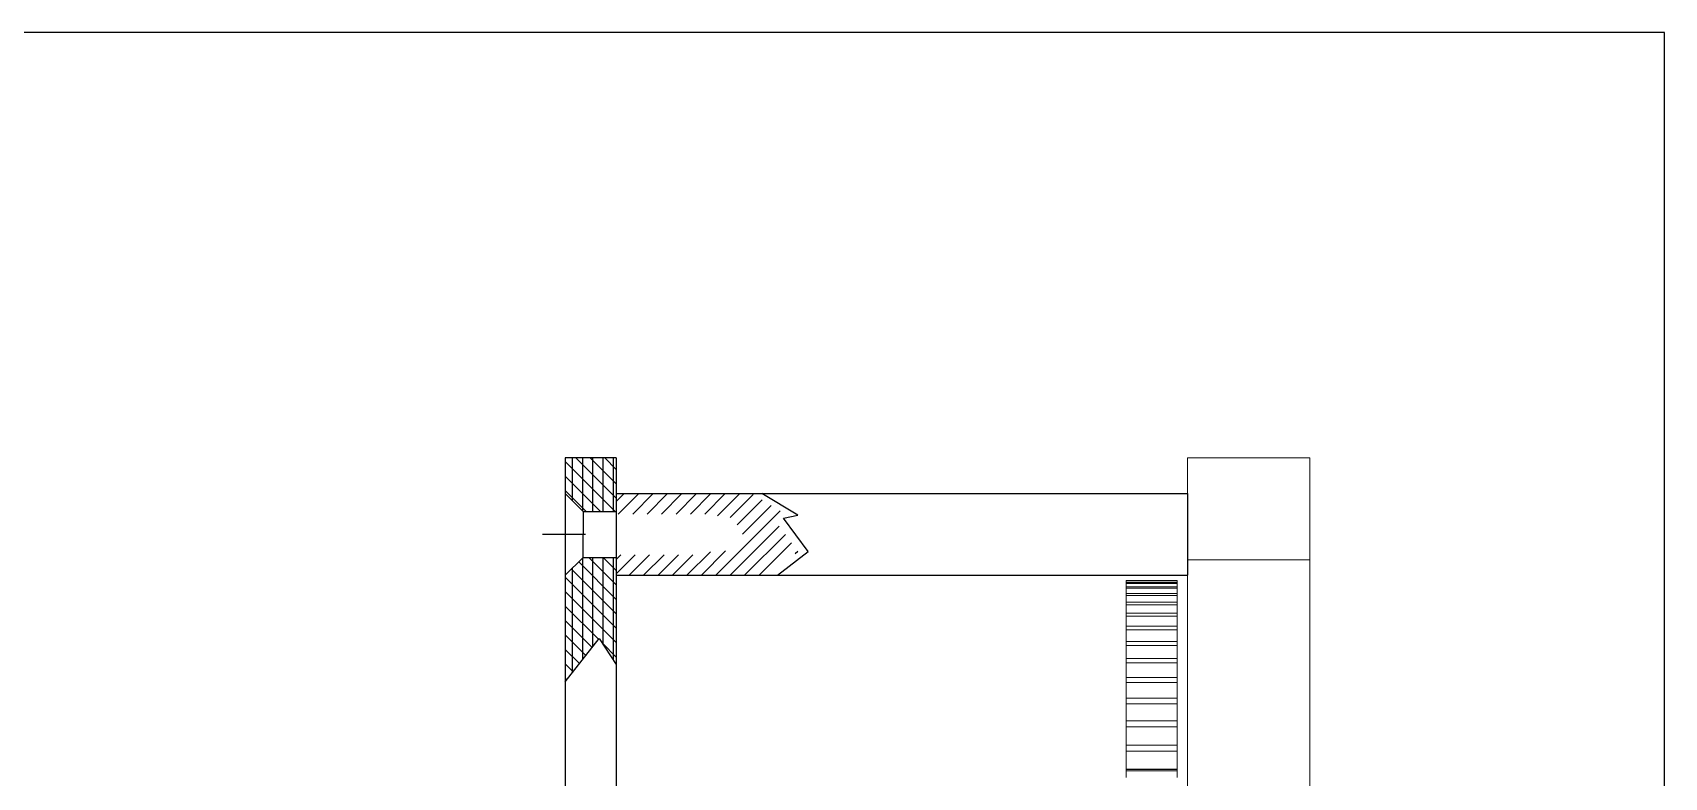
# Model space of a CAD drawing. Header units: millimetres. Extents: x 278858 to 279223, y 218711 to 219074.
# Drawn here: x 279062.9 to 279222.9, y 219001.5 to 219074.5 of the extents above; entities that cross this region are included whole.
import ezdxf

# ---------------------------------------------------------------- set-up
doc = ezdxf.new("R2010")
doc.units = ezdxf.units.MM
doc.header["$LTSCALE"] = 2
doc.linetypes.add('CENTER', pattern=[50.8, 31.75, -6.35, 6.35, -6.35])
for name, color, linetype, lineweight in [('AM_4', 3, 'Continuous', 25), ('AM_8', 1, 'Continuous', 25), ('AM_9', 251, 'Continuous', 15), ('asse1', 1, 'CENTER', 25)]:
    doc.layers.add(name, color=color, linetype=linetype, lineweight=lineweight)

msp = doc.modelspace()

# ---------------------------------------------------------------- hatches: boundary and pattern name
at = {"layer": 'AM_8'}
h = msp.add_hatch(dxfattribs=at)
h.set_pattern_fill('_USER', color=256, angle=135, style=0, pattern_type=0)
h.set_pattern_definition([(135, (-53743.1518, -3872.5628), (-0.7071067812, -0.7071067812), [])])
h.paths.add_polyline_path([(279120.13, 218776.07), (279118.46, 218773.5), (279115.13, 218777.78), (279115.13, 218767.33), (279116.88, 218765.58), (279120.13, 218765.58)])
h.paths.add_polyline_path([(279120.13, 218761.08), (279116.88, 218761.08), (279115.13, 218759.33), (279115.13, 218755.83), (279120.13, 218755.83)])
h.paths.add_polyline_path([(279120.13, 219032.83), (279115.13, 219032.83), (279115.13, 219029.33), (279116.88, 219027.58), (279120.13, 219027.58)])
h.paths.add_polyline_path([(279115.13, 219010.88), (279118.46, 219015.15), (279120.13, 219012.59), (279120.13, 219023.08), (279116.88, 219023.08), (279115.13, 219021.33)])
h = msp.add_hatch(dxfattribs=at)
h.set_pattern_fill('_USER', color=256, angle=90, style=0, pattern_type=0)
h.set_pattern_definition([(90, (-53743.1518, -3872.5628), (-1, 6e-17), [])])
h.paths.add_polyline_path([(279120.13, 219032.83), (279115.13, 219032.83), (279115.13, 219029.33), (279116.88, 219027.58), (279120.13, 219027.58)])
h.paths.add_polyline_path([(279120.13, 219023.08), (279116.88, 219023.08), (279115.13, 219021.33), (279115.13, 219010.88), (279118.46, 219015.15), (279120.13, 219012.59)])
h = msp.add_hatch(dxfattribs=at)
h.set_pattern_fill('_USER', color=256, angle=45, style=0, pattern_type=0)
h.set_pattern_definition([(45, (-53743.1518, -3872.5628), (-0.7071067812, 0.7071067812), [])])
h.paths.add_polyline_path([(279120.13, 219029.33), (279120.13, 219027.43), (279120.19, 219027.33), (279128.8, 219027.33), (279131.6, 219026.95), (279132.54, 219025.33), (279131.6, 219023.71), (279129.5, 219023.71), (279128.8, 219023.33), (279120.19, 219023.33), (279120.13, 219023.23), (279120.13, 219021.33), (279134.95, 219021.33), (279137.94, 219023.67), (279135.51, 219026.91), (279136.94, 219027.22), (279133.39, 219029.33)])

# ---------------------------------------------------------------- linework, layer by layer
for p, q in [((279115.13, 219032.83), (279115.13, 218755.83)), ((279120.13, 219032.83), (279115.13, 219032.83)), ((279120.13, 219032.83), (279120.13, 218755.83)), ((279115.13, 219029.33), (279116.88, 219027.58)), ((279120.13, 219029.33), (279176.13, 219029.33)), ((279176.13, 219029.33), (279176.13, 219021.33)), ((279116.88, 219027.58), (279120.13, 219027.58)), ((279116.88, 219027.58), (279116.88, 219025.33)), ((279116.88, 219023.08), (279116.88, 219025.33)), ((279115.13, 219021.33), (279116.88, 219023.08)), ((279116.88, 219023.08), (279120.13, 219023.08)), ((279120.13, 219021.33), (279176.13, 219021.33)), ((279133.64, 219021.33), (279135.95, 219021.33))]:
    msp.add_line(p, q)
msp.add_lwpolyline([(279222.87, 219074.48), (278858.1, 219074.48), (278858.1, 218711.1), (279222.87, 218711.1)], close=True)
at = {"layer": 'AM_4'}
for p, q in [((279137.94, 219027.22), (279134.39, 219029.33)), ((279136.51, 219026.91), (279137.94, 219027.22)), ((279138.94, 219023.67), (279136.51, 219026.91)), ((279135.95, 219021.33), (279138.94, 219023.67)), ((279115.13, 219010.88), (279118.46, 219015.15)), ((279118.46, 219015.15), (279120.13, 219012.59))]:
    msp.add_line(p, q, dxfattribs=at)
at = {"layer": 'AM_9'}
for p, q in [((279188.13, 219032.83), (279176.13, 219032.83)), ((279176.13, 219032.83), (279176.13, 219022.83)), ((279188.13, 219022.83), (279188.13, 219032.83)), ((279176.13, 219022.83), (279188.13, 219022.83)), ((279176.13, 219022.83), (279176.13, 218765.83)), ((279188.13, 219022.83), (279188.13, 218765.83)), ((279170.13, 219020.81), (279170.13, 219020.78)), ((279170.13, 219020.81), (279175.13, 219020.81)), ((279170.13, 219020.73), (279170.13, 219020.78)), ((279170.13, 219020.78), (279175.13, 219020.78)), ((279170.13, 219020.67), (279170.13, 219020.73)), ((279170.13, 219020.62), (279170.13, 219020.67)), ((279170.13, 219020.62), (279170.13, 219020.53)), ((279170.13, 219020.62), (279175.13, 219020.62)), ((279170.13, 219020.47), (279170.13, 219020.53)), ((279170.13, 219020.53), (279175.13, 219020.53)), ((279170.13, 219020.41), (279170.13, 219020.47)), ((279170.13, 219020.36), (279170.13, 219020.41)), ((279170.13, 219020.3), (279170.13, 219020.36)), ((279170.13, 219020.24), (279170.13, 219020.3)), ((279170.13, 219020.2), (279170.13, 219020.24)), ((279175.13, 219020.78), (279175.13, 219020.81)), ((279175.13, 219020.78), (279175.13, 219020.73)), ((279175.13, 219020.73), (279175.13, 219020.67)), ((279175.13, 219020.67), (279175.13, 219020.62)), ((279175.13, 219020.53), (279175.13, 219020.62)), ((279175.13, 219020.53), (279175.13, 219020.47)), ((279175.13, 219020.47), (279175.13, 219020.41)), ((279175.13, 219020.41), (279175.13, 219020.36)), ((279175.13, 219020.36), (279175.13, 219020.3)), ((279175.13, 219020.3), (279175.13, 219020.24)), ((279175.13, 219020.24), (279175.13, 219020.2)), ((279170.13, 219020.2), (279170.13, 219020.06)), ((279170.13, 219020.2), (279175.13, 219020.2)), ((279170.13, 219020), (279170.13, 219020.06)), ((279170.13, 219020.06), (279175.13, 219020.06)), ((279170.13, 219019.94), (279170.13, 219020)), ((279170.13, 219019.88), (279170.13, 219019.94)), ((279170.13, 219019.82), (279170.13, 219019.88)), ((279170.13, 219019.76), (279170.13, 219019.82)), ((279170.13, 219019.7), (279170.13, 219019.76)), ((279170.13, 219019.65), (279170.13, 219019.7)), ((279170.13, 219019.59), (279170.13, 219019.65)), ((279170.13, 219019.56), (279170.13, 219019.59)), ((279170.13, 219019.56), (279170.13, 219019.36)), ((279170.13, 219019.56), (279175.13, 219019.56)), ((279170.13, 219019.3), (279170.13, 219019.36)), ((279170.13, 219019.36), (279175.13, 219019.36)), ((279170.13, 219019.24), (279170.13, 219019.3)), ((279170.13, 219019.18), (279170.13, 219019.24)), ((279170.13, 219019.12), (279170.13, 219019.18)), ((279170.13, 219019.06), (279170.13, 219019.12)), ((279170.13, 219019), (279170.13, 219019.06)), ((279170.13, 219018.95), (279170.13, 219019)), ((279170.13, 219018.89), (279170.13, 219018.95)), ((279170.13, 219018.83), (279170.13, 219018.89)), ((279170.13, 219018.77), (279170.13, 219018.83)), ((279170.13, 219018.72), (279170.13, 219018.77)), ((279170.13, 219018.7), (279170.13, 219018.72)), ((279170.13, 219018.7), (279170.13, 219018.45)), ((279170.13, 219018.7), (279175.13, 219018.7)), ((279175.13, 219020.06), (279175.13, 219020.2)), ((279175.13, 219020.06), (279175.13, 219020)), ((279175.13, 219020), (279175.13, 219019.94)), ((279175.13, 219019.94), (279175.13, 219019.88)), ((279175.13, 219019.88), (279175.13, 219019.82)), ((279175.13, 219019.82), (279175.13, 219019.76)), ((279175.13, 219019.76), (279175.13, 219019.7)), ((279175.13, 219019.7), (279175.13, 219019.65)), ((279175.13, 219019.65), (279175.13, 219019.59)), ((279175.13, 219019.59), (279175.13, 219019.56)), ((279175.13, 219019.36), (279175.13, 219019.56)), ((279175.13, 219019.36), (279175.13, 219019.3)), ((279175.13, 219019.3), (279175.13, 219019.24)), ((279175.13, 219019.24), (279175.13, 219019.18)), ((279175.13, 219019.18), (279175.13, 219019.12)), ((279175.13, 219019.12), (279175.13, 219019.06)), ((279175.13, 219019.06), (279175.13, 219019)), ((279175.13, 219019), (279175.13, 219018.95)), ((279175.13, 219018.95), (279175.13, 219018.89)), ((279175.13, 219018.89), (279175.13, 219018.83)), ((279175.13, 219018.83), (279175.13, 219018.77)), ((279175.13, 219018.77), (279175.13, 219018.72)), ((279175.13, 219018.72), (279175.13, 219018.7)), ((279175.13, 219018.45), (279175.13, 219018.7)), ((279170.13, 219018.39), (279170.13, 219018.45)), ((279170.13, 219018.45), (279175.13, 219018.45)), ((279170.13, 219018.33), (279170.13, 219018.39)), ((279170.13, 219018.27), (279170.13, 219018.33)), ((279170.13, 219018.21), (279170.13, 219018.27)), ((279170.13, 219018.15), (279170.13, 219018.21)), ((279170.13, 219018.09), (279170.13, 219018.15)), ((279170.13, 219018.03), (279170.13, 219018.09)), ((279170.13, 219017.97), (279170.13, 219018.03)), ((279170.13, 219017.92), (279170.13, 219017.97)), ((279170.13, 219017.86), (279170.13, 219017.92)), ((279170.13, 219017.8), (279170.13, 219017.86)), ((279170.13, 219017.75), (279170.13, 219017.8)), ((279170.13, 219017.69), (279170.13, 219017.75)), ((279170.13, 219017.63), (279170.13, 219017.69)), ((279170.13, 219017.63), (279170.13, 219017.33)), ((279170.13, 219017.63), (279175.13, 219017.63)), ((279170.13, 219017.63), (279170.13, 219017.63)), ((279170.13, 219017.27), (279170.13, 219017.33)), ((279170.13, 219017.33), (279175.13, 219017.33)), ((279170.13, 219017.2), (279170.13, 219017.27)), ((279170.13, 219017.14), (279170.13, 219017.2)), ((279170.13, 219017.08), (279170.13, 219017.14)), ((279170.13, 219017.02), (279170.13, 219017.08)), ((279170.13, 219016.96), (279170.13, 219017.02)), ((279175.13, 219018.45), (279175.13, 219018.39)), ((279175.13, 219018.39), (279175.13, 219018.33)), ((279175.13, 219018.33), (279175.13, 219018.27)), ((279175.13, 219018.27), (279175.13, 219018.21)), ((279175.13, 219018.21), (279175.13, 219018.15)), ((279175.13, 219018.15), (279175.13, 219018.09)), ((279175.13, 219018.09), (279175.13, 219018.03)), ((279175.13, 219018.03), (279175.13, 219017.97)), ((279175.13, 219017.97), (279175.13, 219017.92)), ((279175.13, 219017.92), (279175.13, 219017.86)), ((279175.13, 219017.86), (279175.13, 219017.8)), ((279175.13, 219017.8), (279175.13, 219017.75)), ((279175.13, 219017.75), (279175.13, 219017.69)), ((279175.13, 219017.69), (279175.13, 219017.63)), ((279175.13, 219017.33), (279175.13, 219017.63)), ((279175.13, 219017.63), (279175.13, 219017.63)), ((279175.13, 219017.33), (279175.13, 219017.27)), ((279175.13, 219017.27), (279175.13, 219017.2)), ((279175.13, 219017.2), (279175.13, 219017.14)), ((279175.13, 219017.14), (279175.13, 219017.08)), ((279175.13, 219017.08), (279175.13, 219017.02)), ((279175.13, 219017.02), (279175.13, 219016.96)), ((279170.13, 219016.91), (279170.13, 219016.96)), ((279170.13, 219016.85), (279170.13, 219016.91)), ((279170.13, 219016.79), (279170.13, 219016.85)), ((279170.13, 219016.73), (279170.13, 219016.79)), ((279170.13, 219016.68), (279170.13, 219016.73)), ((279170.13, 219016.62), (279170.13, 219016.68)), ((279170.13, 219016.56), (279170.13, 219016.62)), ((279170.13, 219016.51), (279170.13, 219016.56)), ((279170.13, 219016.45), (279170.13, 219016.51)), ((279170.13, 219016.4), (279170.13, 219016.45)), ((279170.13, 219016.35), (279170.13, 219016.4)), ((279170.13, 219016.35), (279170.13, 219016)), ((279170.13, 219016.35), (279175.13, 219016.35)), ((279170.13, 219015.93), (279170.13, 219016)), ((279170.13, 219016), (279175.13, 219016)), ((279170.13, 219015.87), (279170.13, 219015.93)), ((279170.13, 219015.81), (279170.13, 219015.87)), ((279170.13, 219015.75), (279170.13, 219015.81)), ((279170.13, 219015.69), (279170.13, 219015.75)), ((279170.13, 219015.63), (279170.13, 219015.69)), ((279170.13, 219015.57), (279170.13, 219015.63)), ((279170.13, 219015.52), (279170.13, 219015.57)), ((279170.13, 219015.46), (279170.13, 219015.52)), ((279170.13, 219015.4), (279170.13, 219015.46)), ((279175.13, 219016.96), (279175.13, 219016.91)), ((279175.13, 219016.91), (279175.13, 219016.85)), ((279175.13, 219016.85), (279175.13, 219016.79)), ((279175.13, 219016.79), (279175.13, 219016.73)), ((279175.13, 219016.73), (279175.13, 219016.68)), ((279175.13, 219016.68), (279175.13, 219016.62)), ((279175.13, 219016.62), (279175.13, 219016.56)), ((279175.13, 219016.56), (279175.13, 219016.51)), ((279175.13, 219016.51), (279175.13, 219016.45)), ((279175.13, 219016.45), (279175.13, 219016.4)), ((279175.13, 219016.4), (279175.13, 219016.35)), ((279175.13, 219016), (279175.13, 219016.35)), ((279175.13, 219016), (279175.13, 219015.93)), ((279175.13, 219015.93), (279175.13, 219015.87)), ((279175.13, 219015.87), (279175.13, 219015.81)), ((279175.13, 219015.81), (279175.13, 219015.75)), ((279175.13, 219015.75), (279175.13, 219015.69)), ((279175.13, 219015.69), (279175.13, 219015.63)), ((279175.13, 219015.63), (279175.13, 219015.57)), ((279175.13, 219015.57), (279175.13, 219015.52)), ((279175.13, 219015.52), (279175.13, 219015.46)), ((279175.13, 219015.46), (279175.13, 219015.4)), ((279170.13, 219015.35), (279170.13, 219015.4)), ((279170.13, 219015.29), (279170.13, 219015.35)), ((279170.13, 219015.23), (279170.13, 219015.29)), ((279170.13, 219015.18), (279170.13, 219015.23)), ((279170.13, 219015.13), (279170.13, 219015.18)), ((279170.13, 219015.07), (279170.13, 219015.13)), ((279170.13, 219015.02), (279170.13, 219015.07)), ((279170.13, 219014.96), (279170.13, 219015.02)), ((279170.13, 219014.91), (279170.13, 219014.96)), ((279170.13, 219014.86), (279170.13, 219014.91)), ((279170.13, 219014.86), (279170.13, 219014.46)), ((279170.13, 219014.86), (279175.13, 219014.86)), ((279170.13, 219014.4), (279170.13, 219014.46)), ((279170.13, 219014.46), (279175.13, 219014.46)), ((279170.13, 219014.34), (279170.13, 219014.4)), ((279170.13, 219014.28), (279170.13, 219014.34)), ((279170.13, 219014.22), (279170.13, 219014.28)), ((279170.13, 219014.16), (279170.13, 219014.22)), ((279170.13, 219014.1), (279170.13, 219014.16)), ((279170.13, 219014.05), (279170.13, 219014.1)), ((279170.13, 219013.99), (279170.13, 219014.05)), ((279170.13, 219013.93), (279170.13, 219013.99)), ((279170.13, 219013.87), (279170.13, 219013.93)), ((279170.13, 219013.82), (279170.13, 219013.87)), ((279170.13, 219013.76), (279170.13, 219013.82)), ((279175.13, 219015.4), (279175.13, 219015.35)), ((279175.13, 219015.35), (279175.13, 219015.29)), ((279175.13, 219015.29), (279175.13, 219015.23)), ((279175.13, 219015.23), (279175.13, 219015.18)), ((279175.13, 219015.18), (279175.13, 219015.13)), ((279175.13, 219015.13), (279175.13, 219015.07)), ((279175.13, 219015.07), (279175.13, 219015.02)), ((279175.13, 219015.02), (279175.13, 219014.96)), ((279175.13, 219014.96), (279175.13, 219014.91)), ((279175.13, 219014.91), (279175.13, 219014.86)), ((279175.13, 219014.46), (279175.13, 219014.86)), ((279175.13, 219014.46), (279175.13, 219014.4)), ((279175.13, 219014.4), (279175.13, 219014.34)), ((279175.13, 219014.34), (279175.13, 219014.28)), ((279175.13, 219014.28), (279175.13, 219014.22)), ((279175.13, 219014.22), (279175.13, 219014.16)), ((279175.13, 219014.16), (279175.13, 219014.1)), ((279175.13, 219014.1), (279175.13, 219014.05)), ((279175.13, 219014.05), (279175.13, 219013.99)), ((279175.13, 219013.99), (279175.13, 219013.93)), ((279175.13, 219013.93), (279175.13, 219013.87)), ((279175.13, 219013.87), (279175.13, 219013.82)), ((279175.13, 219013.82), (279175.13, 219013.76)), ((279170.13, 219013.71), (279170.13, 219013.76)), ((279170.13, 219013.65), (279170.13, 219013.71)), ((279170.13, 219013.6), (279170.13, 219013.65)), ((279170.13, 219013.55), (279170.13, 219013.6)), ((279170.13, 219013.49), (279170.13, 219013.55)), ((279170.13, 219013.44), (279170.13, 219013.49)), ((279170.13, 219013.39), (279170.13, 219013.44)), ((279170.13, 219013.34), (279170.13, 219013.39)), ((279170.13, 219013.29), (279170.13, 219013.34)), ((279170.13, 219013.24), (279170.13, 219013.29)), ((279170.13, 219013.19), (279170.13, 219013.24)), ((279170.13, 219013.19), (279170.13, 219012.74)), ((279170.13, 219013.19), (279175.13, 219013.19)), ((279170.13, 219013.19), (279170.13, 219013.19)), ((279170.13, 219012.68), (279170.13, 219012.74)), ((279170.13, 219012.74), (279175.13, 219012.74)), ((279170.13, 219012.62), (279170.13, 219012.68)), ((279170.13, 219012.56), (279170.13, 219012.62)), ((279170.13, 219012.5), (279170.13, 219012.56)), ((279170.13, 219012.44), (279170.13, 219012.5)), ((279170.13, 219012.38), (279170.13, 219012.44)), ((279170.13, 219012.33), (279170.13, 219012.38)), ((279170.13, 219012.27), (279170.13, 219012.33)), ((279170.13, 219012.21), (279170.13, 219012.27)), ((279170.13, 219012.16), (279170.13, 219012.21)), ((279175.13, 219013.76), (279175.13, 219013.71)), ((279175.13, 219013.71), (279175.13, 219013.65)), ((279175.13, 219013.65), (279175.13, 219013.6)), ((279175.13, 219013.6), (279175.13, 219013.55)), ((279175.13, 219013.55), (279175.13, 219013.49)), ((279175.13, 219013.49), (279175.13, 219013.44)), ((279175.13, 219013.44), (279175.13, 219013.39)), ((279175.13, 219013.39), (279175.13, 219013.34)), ((279175.13, 219013.34), (279175.13, 219013.29)), ((279175.13, 219013.29), (279175.13, 219013.24)), ((279175.13, 219013.24), (279175.13, 219013.19)), ((279175.13, 219012.74), (279175.13, 219013.19)), ((279175.13, 219013.19), (279175.13, 219013.19)), ((279175.13, 219012.74), (279175.13, 219012.68)), ((279175.13, 219012.68), (279175.13, 219012.62)), ((279175.13, 219012.62), (279175.13, 219012.56)), ((279175.13, 219012.56), (279175.13, 219012.5)), ((279175.13, 219012.5), (279175.13, 219012.44)), ((279175.13, 219012.44), (279175.13, 219012.38)), ((279175.13, 219012.38), (279175.13, 219012.33)), ((279175.13, 219012.33), (279175.13, 219012.27)), ((279175.13, 219012.27), (279175.13, 219012.21)), ((279175.13, 219012.21), (279175.13, 219012.16)), ((279170.13, 219012.1), (279170.13, 219012.16)), ((279170.13, 219012.05), (279170.13, 219012.1)), ((279170.13, 219011.99), (279170.13, 219012.05)), ((279170.13, 219011.94), (279170.13, 219011.99)), ((279170.13, 219011.89), (279170.13, 219011.94)), ((279170.13, 219011.83), (279170.13, 219011.89)), ((279170.13, 219011.78), (279170.13, 219011.83)), ((279170.13, 219011.73), (279170.13, 219011.78)), ((279170.13, 219011.68), (279170.13, 219011.73)), ((279170.13, 219011.63), (279170.13, 219011.68)), ((279170.13, 219011.58), (279170.13, 219011.63)), ((279170.13, 219011.53), (279170.13, 219011.58)), ((279170.13, 219011.48), (279170.13, 219011.53)), ((279170.13, 219011.43), (279170.13, 219011.48)), ((279170.13, 219011.38), (279170.13, 219011.43)), ((279170.13, 219011.34), (279170.13, 219011.38)), ((279170.13, 219011.32), (279170.13, 219011.34)), ((279170.13, 219011.32), (279170.13, 219010.83)), ((279170.13, 219011.32), (279175.13, 219011.32)), ((279170.13, 219010.77), (279170.13, 219010.83)), ((279170.13, 219010.83), (279175.13, 219010.83)), ((279170.13, 219010.71), (279170.13, 219010.77)), ((279170.13, 219010.65), (279170.13, 219010.71)), ((279170.13, 219010.59), (279170.13, 219010.65)), ((279175.13, 219012.16), (279175.13, 219012.1)), ((279175.13, 219012.1), (279175.13, 219012.05)), ((279175.13, 219012.05), (279175.13, 219011.99)), ((279175.13, 219011.99), (279175.13, 219011.94)), ((279175.13, 219011.94), (279175.13, 219011.89)), ((279175.13, 219011.89), (279175.13, 219011.83)), ((279175.13, 219011.83), (279175.13, 219011.78)), ((279175.13, 219011.78), (279175.13, 219011.73)), ((279175.13, 219011.73), (279175.13, 219011.68)), ((279175.13, 219011.68), (279175.13, 219011.63)), ((279175.13, 219011.63), (279175.13, 219011.58)), ((279175.13, 219011.58), (279175.13, 219011.53)), ((279175.13, 219011.53), (279175.13, 219011.48)), ((279175.13, 219011.48), (279175.13, 219011.43)), ((279175.13, 219011.43), (279175.13, 219011.38)), ((279175.13, 219011.38), (279175.13, 219011.34)), ((279175.13, 219011.34), (279175.13, 219011.32)), ((279175.13, 219010.83), (279175.13, 219011.32)), ((279175.13, 219010.83), (279175.13, 219010.77)), ((279175.13, 219010.77), (279175.13, 219010.71)), ((279175.13, 219010.71), (279175.13, 219010.65)), ((279175.13, 219010.65), (279175.13, 219010.59)), ((279170.13, 219010.54), (279170.13, 219010.59)), ((279170.13, 219010.48), (279170.13, 219010.54)), ((279170.13, 219010.42), (279170.13, 219010.48)), ((279170.13, 219010.37), (279170.13, 219010.42)), ((279170.13, 219010.31), (279170.13, 219010.37)), ((279170.13, 219010.26), (279170.13, 219010.31)), ((279170.13, 219010.2), (279170.13, 219010.26)), ((279170.13, 219010.15), (279170.13, 219010.2)), ((279170.13, 219010.1), (279170.13, 219010.15)), ((279170.13, 219010.04), (279170.13, 219010.1)), ((279170.13, 219009.99), (279170.13, 219010.04)), ((279170.13, 219009.94), (279170.13, 219009.99)), ((279170.13, 219009.89), (279170.13, 219009.94)), ((279170.13, 219009.84), (279170.13, 219009.89)), ((279170.13, 219009.79), (279170.13, 219009.84)), ((279170.13, 219009.74), (279170.13, 219009.79)), ((279170.13, 219009.69), (279170.13, 219009.74)), ((279170.13, 219009.64), (279170.13, 219009.69)), ((279170.13, 219009.59), (279170.13, 219009.64)), ((279170.13, 219009.55), (279170.13, 219009.59)), ((279170.13, 219009.5), (279170.13, 219009.55)), ((279170.13, 219009.45), (279170.13, 219009.5)), ((279170.13, 219009.41), (279170.13, 219009.45)), ((279170.13, 219009.36), (279170.13, 219009.41)), ((279170.13, 219009.32), (279170.13, 219009.36)), ((279170.13, 219009.28), (279170.13, 219009.32)), ((279170.13, 219009.28), (279170.13, 219008.74)), ((279170.13, 219009.28), (279175.13, 219009.28)), ((279175.13, 219010.59), (279175.13, 219010.54)), ((279175.13, 219010.54), (279175.13, 219010.48)), ((279175.13, 219010.48), (279175.13, 219010.42)), ((279175.13, 219010.42), (279175.13, 219010.37)), ((279175.13, 219010.37), (279175.13, 219010.31)), ((279175.13, 219010.31), (279175.13, 219010.26)), ((279175.13, 219010.26), (279175.13, 219010.2)), ((279175.13, 219010.2), (279175.13, 219010.15)), ((279175.13, 219010.15), (279175.13, 219010.1)), ((279175.13, 219010.1), (279175.13, 219010.04)), ((279175.13, 219010.04), (279175.13, 219009.99)), ((279175.13, 219009.99), (279175.13, 219009.94)), ((279175.13, 219009.94), (279175.13, 219009.89)), ((279175.13, 219009.89), (279175.13, 219009.84)), ((279175.13, 219009.84), (279175.13, 219009.79)), ((279175.13, 219009.79), (279175.13, 219009.74)), ((279175.13, 219009.74), (279175.13, 219009.69)), ((279175.13, 219009.69), (279175.13, 219009.64)), ((279175.13, 219009.64), (279175.13, 219009.59)), ((279175.13, 219009.59), (279175.13, 219009.55)), ((279175.13, 219009.55), (279175.13, 219009.5)), ((279175.13, 219009.5), (279175.13, 219009.45)), ((279175.13, 219009.45), (279175.13, 219009.41)), ((279175.13, 219009.41), (279175.13, 219009.36)), ((279175.13, 219009.36), (279175.13, 219009.32)), ((279175.13, 219009.32), (279175.13, 219009.28)), ((279175.13, 219008.74), (279175.13, 219009.28)), ((279170.13, 219008.68), (279170.13, 219008.74)), ((279170.13, 219008.74), (279175.13, 219008.74)), ((279170.13, 219008.63), (279170.13, 219008.68)), ((279170.13, 219008.57), (279170.13, 219008.63)), ((279170.13, 219008.51), (279170.13, 219008.57)), ((279170.13, 219008.46), (279170.13, 219008.51)), ((279170.13, 219008.4), (279170.13, 219008.46)), ((279170.13, 219008.35), (279170.13, 219008.4)), ((279170.13, 219008.29), (279170.13, 219008.35)), ((279170.13, 219008.24), (279170.13, 219008.29)), ((279170.13, 219008.19), (279170.13, 219008.24)), ((279170.13, 219008.13), (279170.13, 219008.19)), ((279170.13, 219008.08), (279170.13, 219008.13)), ((279170.13, 219008.03), (279170.13, 219008.08)), ((279170.13, 219007.98), (279170.13, 219008.03)), ((279170.13, 219007.93), (279170.13, 219007.98)), ((279170.13, 219007.88), (279170.13, 219007.93)), ((279170.13, 219007.83), (279170.13, 219007.88)), ((279170.13, 219007.78), (279170.13, 219007.83)), ((279170.13, 219007.73), (279170.13, 219007.78)), ((279170.13, 219007.68), (279170.13, 219007.73)), ((279170.13, 219007.63), (279170.13, 219007.68)), ((279170.13, 219007.59), (279170.13, 219007.63)), ((279170.13, 219007.54), (279170.13, 219007.59)), ((279170.13, 219007.49), (279170.13, 219007.54)), ((279170.13, 219007.45), (279170.13, 219007.49)), ((279170.13, 219007.4), (279170.13, 219007.45)), ((279175.13, 219008.74), (279175.13, 219008.68)), ((279175.13, 219008.68), (279175.13, 219008.63)), ((279175.13, 219008.63), (279175.13, 219008.57)), ((279175.13, 219008.57), (279175.13, 219008.51)), ((279175.13, 219008.51), (279175.13, 219008.46)), ((279175.13, 219008.46), (279175.13, 219008.4)), ((279175.13, 219008.4), (279175.13, 219008.35)), ((279175.13, 219008.35), (279175.13, 219008.29)), ((279175.13, 219008.29), (279175.13, 219008.24)), ((279175.13, 219008.24), (279175.13, 219008.19)), ((279175.13, 219008.19), (279175.13, 219008.13)), ((279175.13, 219008.13), (279175.13, 219008.08)), ((279175.13, 219008.08), (279175.13, 219008.03)), ((279175.13, 219008.03), (279175.13, 219007.98)), ((279175.13, 219007.98), (279175.13, 219007.93)), ((279175.13, 219007.93), (279175.13, 219007.88)), ((279175.13, 219007.88), (279175.13, 219007.83)), ((279175.13, 219007.83), (279175.13, 219007.78)), ((279175.13, 219007.78), (279175.13, 219007.73)), ((279175.13, 219007.73), (279175.13, 219007.68)), ((279175.13, 219007.68), (279175.13, 219007.63)), ((279175.13, 219007.63), (279175.13, 219007.59)), ((279175.13, 219007.59), (279175.13, 219007.54)), ((279175.13, 219007.54), (279175.13, 219007.49)), ((279175.13, 219007.49), (279175.13, 219007.45)), ((279175.13, 219007.45), (279175.13, 219007.4)), ((279170.13, 219007.36), (279170.13, 219007.4)), ((279170.13, 219007.31), (279170.13, 219007.36)), ((279170.13, 219007.27), (279170.13, 219007.31)), ((279170.13, 219007.23), (279170.13, 219007.27)), ((279170.13, 219007.19), (279170.13, 219007.23)), ((279170.13, 219007.14), (279170.13, 219007.19)), ((279170.13, 219007.1), (279170.13, 219007.14)), ((279170.13, 219007.07), (279170.13, 219007.1)), ((279170.13, 219007.07), (279170.13, 219006.49)), ((279170.13, 219007.07), (279175.13, 219007.07)), ((279170.13, 219006.44), (279170.13, 219006.49)), ((279170.13, 219006.49), (279175.13, 219006.49)), ((279170.13, 219006.38), (279170.13, 219006.44)), ((279170.13, 219006.32), (279170.13, 219006.38)), ((279170.13, 219006.27), (279170.13, 219006.32)), ((279170.13, 219006.21), (279170.13, 219006.27)), ((279170.13, 219006.16), (279170.13, 219006.21)), ((279170.13, 219006.11), (279170.13, 219006.16)), ((279170.13, 219006.05), (279170.13, 219006.11)), ((279170.13, 219006), (279170.13, 219006.05)), ((279170.13, 219005.95), (279170.13, 219006)), ((279170.13, 219005.9), (279170.13, 219005.95)), ((279170.13, 219005.85), (279170.13, 219005.9)), ((279170.13, 219005.8), (279170.13, 219005.85)), ((279175.13, 219007.4), (279175.13, 219007.36)), ((279175.13, 219007.36), (279175.13, 219007.31)), ((279175.13, 219007.31), (279175.13, 219007.27)), ((279175.13, 219007.27), (279175.13, 219007.23)), ((279175.13, 219007.23), (279175.13, 219007.19)), ((279175.13, 219007.19), (279175.13, 219007.14)), ((279175.13, 219007.14), (279175.13, 219007.1)), ((279175.13, 219007.1), (279175.13, 219007.07)), ((279175.13, 219006.49), (279175.13, 219007.07)), ((279175.13, 219006.49), (279175.13, 219006.44)), ((279175.13, 219006.44), (279175.13, 219006.38)), ((279175.13, 219006.38), (279175.13, 219006.32)), ((279175.13, 219006.32), (279175.13, 219006.27)), ((279175.13, 219006.27), (279175.13, 219006.21)), ((279175.13, 219006.21), (279175.13, 219006.16)), ((279175.13, 219006.16), (279175.13, 219006.11)), ((279175.13, 219006.11), (279175.13, 219006.05)), ((279175.13, 219006.05), (279175.13, 219006)), ((279175.13, 219006), (279175.13, 219005.95)), ((279175.13, 219005.95), (279175.13, 219005.9)), ((279175.13, 219005.9), (279175.13, 219005.85)), ((279175.13, 219005.85), (279175.13, 219005.8)), ((279170.13, 219005.75), (279170.13, 219005.8)), ((279170.13, 219005.7), (279170.13, 219005.75)), ((279170.13, 219005.65), (279170.13, 219005.7)), ((279170.13, 219005.6), (279170.13, 219005.65)), ((279170.13, 219005.56), (279170.13, 219005.6)), ((279170.13, 219005.51), (279170.13, 219005.56)), ((279170.13, 219005.46), (279170.13, 219005.51)), ((279170.13, 219005.42), (279170.13, 219005.46)), ((279170.13, 219005.37), (279170.13, 219005.42)), ((279170.13, 219005.33), (279170.13, 219005.37)), ((279170.13, 219005.28), (279170.13, 219005.33)), ((279170.13, 219005.24), (279170.13, 219005.28)), ((279170.13, 219005.19), (279170.13, 219005.24)), ((279170.13, 219005.15), (279170.13, 219005.19)), ((279170.13, 219005.11), (279170.13, 219005.15)), ((279170.13, 219005.07), (279170.13, 219005.11)), ((279170.13, 219005.02), (279170.13, 219005.07)), ((279170.13, 219004.98), (279170.13, 219005.02)), ((279170.13, 219004.94), (279170.13, 219004.98)), ((279170.13, 219004.9), (279170.13, 219004.94)), ((279170.13, 219004.86), (279170.13, 219004.9)), ((279170.13, 219004.83), (279170.13, 219004.86)), ((279170.13, 219004.79), (279170.13, 219004.83)), ((279170.13, 219004.75), (279170.13, 219004.79)), ((279170.13, 219004.71), (279170.13, 219004.75)), ((279170.13, 219004.7), (279170.13, 219004.71)), ((279170.13, 219004.7), (279170.13, 219004.09)), ((279170.13, 219004.7), (279175.13, 219004.7)), ((279175.13, 219005.8), (279175.13, 219005.75)), ((279175.13, 219005.75), (279175.13, 219005.7)), ((279175.13, 219005.7), (279175.13, 219005.65)), ((279175.13, 219005.65), (279175.13, 219005.6)), ((279175.13, 219005.6), (279175.13, 219005.56)), ((279175.13, 219005.56), (279175.13, 219005.51)), ((279175.13, 219005.51), (279175.13, 219005.46)), ((279175.13, 219005.46), (279175.13, 219005.42)), ((279175.13, 219005.42), (279175.13, 219005.37)), ((279175.13, 219005.37), (279175.13, 219005.33)), ((279175.13, 219005.33), (279175.13, 219005.28)), ((279175.13, 219005.28), (279175.13, 219005.24)), ((279175.13, 219005.24), (279175.13, 219005.19)), ((279175.13, 219005.19), (279175.13, 219005.15)), ((279175.13, 219005.15), (279175.13, 219005.11)), ((279175.13, 219005.11), (279175.13, 219005.07)), ((279175.13, 219005.07), (279175.13, 219005.02)), ((279175.13, 219005.02), (279175.13, 219004.98)), ((279175.13, 219004.98), (279175.13, 219004.94)), ((279175.13, 219004.94), (279175.13, 219004.9)), ((279175.13, 219004.9), (279175.13, 219004.86)), ((279175.13, 219004.86), (279175.13, 219004.83)), ((279175.13, 219004.83), (279175.13, 219004.79)), ((279175.13, 219004.79), (279175.13, 219004.75)), ((279175.13, 219004.75), (279175.13, 219004.71)), ((279175.13, 219004.71), (279175.13, 219004.7)), ((279175.13, 219004.09), (279175.13, 219004.7)), ((279170.13, 219004.03), (279170.13, 219004.09)), ((279170.13, 219004.09), (279175.13, 219004.09)), ((279170.13, 219003.98), (279170.13, 219004.03)), ((279170.13, 219003.93), (279170.13, 219003.98)), ((279170.13, 219003.87), (279170.13, 219003.93)), ((279170.13, 219003.82), (279170.13, 219003.87)), ((279170.13, 219003.77), (279170.13, 219003.82)), ((279170.13, 219003.72), (279170.13, 219003.77)), ((279170.13, 219003.66), (279170.13, 219003.72)), ((279170.13, 219003.61), (279170.13, 219003.66)), ((279170.13, 219003.56), (279170.13, 219003.61)), ((279170.13, 219003.51), (279170.13, 219003.56)), ((279170.13, 219003.47), (279170.13, 219003.51)), ((279170.13, 219003.42), (279170.13, 219003.47)), ((279170.13, 219003.37), (279170.13, 219003.42)), ((279170.13, 219003.32), (279170.13, 219003.37)), ((279170.13, 219003.28), (279170.13, 219003.32)), ((279170.13, 219003.23), (279170.13, 219003.28)), ((279170.13, 219003.18), (279170.13, 219003.23)), ((279170.13, 219003.14), (279170.13, 219003.18)), ((279170.13, 219003.09), (279170.13, 219003.14)), ((279170.13, 219003.05), (279170.13, 219003.09)), ((279170.13, 219003.01), (279170.13, 219003.05)), ((279170.13, 219002.96), (279170.13, 219003.01)), ((279170.13, 219002.92), (279170.13, 219002.96)), ((279170.13, 219002.88), (279170.13, 219002.92)), ((279170.13, 219002.84), (279170.13, 219002.88)), ((279170.13, 219002.79), (279170.13, 219002.84)), ((279170.13, 219002.75), (279170.13, 219002.79)), ((279170.13, 219002.71), (279170.13, 219002.75)), ((279170.13, 219002.67), (279170.13, 219002.71)), ((279170.13, 219002.63), (279170.13, 219002.67)), ((279170.13, 219002.6), (279170.13, 219002.63)), ((279175.13, 219004.09), (279175.13, 219004.03)), ((279175.13, 219004.03), (279175.13, 219003.98)), ((279175.13, 219003.98), (279175.13, 219003.93)), ((279175.13, 219003.93), (279175.13, 219003.87)), ((279175.13, 219003.87), (279175.13, 219003.82)), ((279175.13, 219003.82), (279175.13, 219003.77)), ((279175.13, 219003.77), (279175.13, 219003.72)), ((279175.13, 219003.72), (279175.13, 219003.66)), ((279175.13, 219003.66), (279175.13, 219003.61)), ((279175.13, 219003.61), (279175.13, 219003.56)), ((279175.13, 219003.56), (279175.13, 219003.51)), ((279175.13, 219003.51), (279175.13, 219003.47)), ((279175.13, 219003.47), (279175.13, 219003.42)), ((279175.13, 219003.42), (279175.13, 219003.37)), ((279175.13, 219003.37), (279175.13, 219003.32)), ((279175.13, 219003.32), (279175.13, 219003.28)), ((279175.13, 219003.28), (279175.13, 219003.23)), ((279175.13, 219003.23), (279175.13, 219003.18)), ((279175.13, 219003.18), (279175.13, 219003.14)), ((279175.13, 219003.14), (279175.13, 219003.09)), ((279175.13, 219003.09), (279175.13, 219003.05)), ((279175.13, 219003.05), (279175.13, 219003.01)), ((279175.13, 219003.01), (279175.13, 219002.96)), ((279175.13, 219002.96), (279175.13, 219002.92)), ((279175.13, 219002.92), (279175.13, 219002.88)), ((279175.13, 219002.88), (279175.13, 219002.84)), ((279175.13, 219002.84), (279175.13, 219002.79)), ((279175.13, 219002.79), (279175.13, 219002.75)), ((279175.13, 219002.75), (279175.13, 219002.71)), ((279175.13, 219002.71), (279175.13, 219002.67)), ((279175.13, 219002.67), (279175.13, 219002.63)), ((279175.13, 219002.63), (279175.13, 219002.6)), ((279170.13, 219002.56), (279170.13, 219002.6)), ((279170.13, 219002.52), (279170.13, 219002.56)), ((279170.13, 219002.48), (279170.13, 219002.52)), ((279170.13, 219002.45), (279170.13, 219002.48)), ((279170.13, 219002.41), (279170.13, 219002.45)), ((279170.13, 219002.37), (279170.13, 219002.41)), ((279170.13, 219002.34), (279170.13, 219002.37)), ((279170.13, 219002.3), (279170.13, 219002.34)), ((279170.13, 219002.34), (279175.13, 219002.34)), ((279170.13, 219002.19), (279170.13, 219002.3)), ((279170.13, 219002.3), (279175.13, 219002.3)), ((279170.13, 219002.19), (279170.13, 219001.54)), ((279170.13, 219002.19), (279175.13, 219002.19)), ((279175.13, 219002.6), (279175.13, 219002.56)), ((279175.13, 219002.56), (279175.13, 219002.52)), ((279175.13, 219002.52), (279175.13, 219002.48)), ((279175.13, 219002.48), (279175.13, 219002.45)), ((279175.13, 219002.45), (279175.13, 219002.41)), ((279175.13, 219002.41), (279175.13, 219002.37)), ((279175.13, 219002.37), (279175.13, 219002.34)), ((279175.13, 219002.34), (279175.13, 219002.3)), ((279175.13, 219002.3), (279175.13, 219002.19)), ((279175.13, 219001.54), (279175.13, 219002.19))]:
    msp.add_line(p, q, dxfattribs=at)
at = {"layer": 'asse1'}
msp.add_line((279117.13, 219025.33), (279112.89, 219025.33), dxfattribs=at)

doc.saveas('drawing.dxf')
